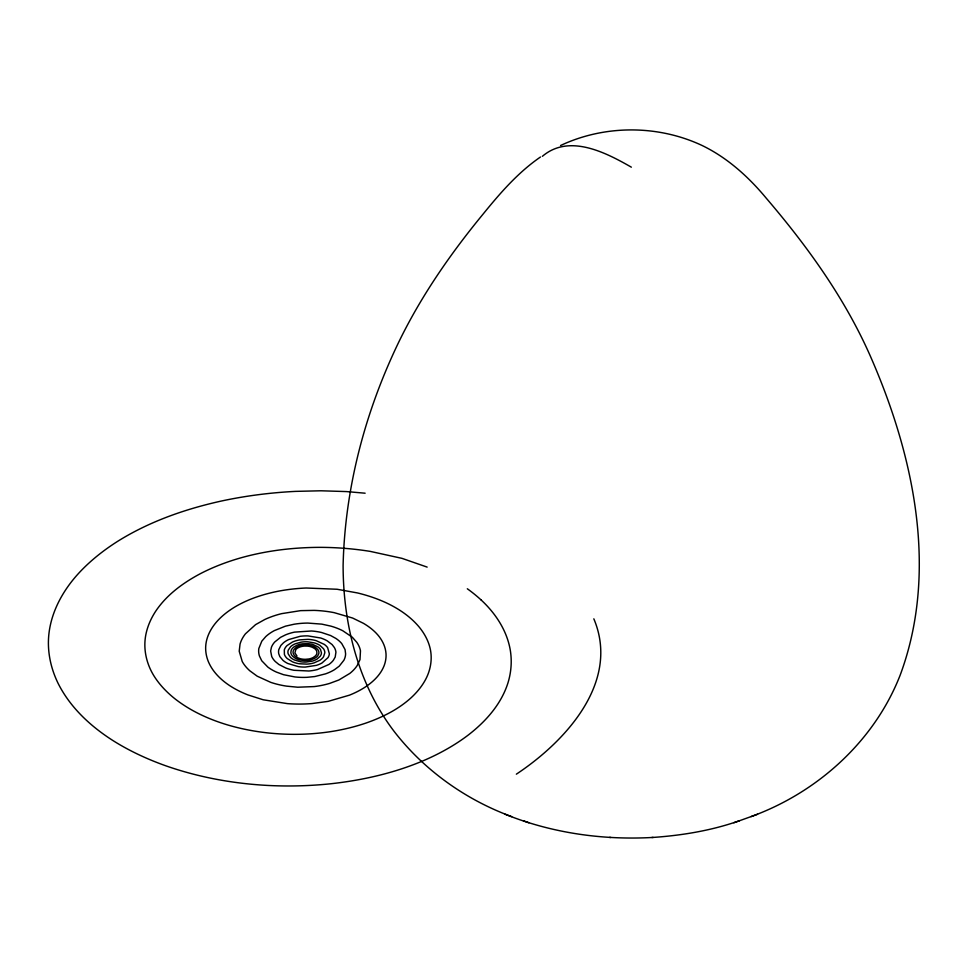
<?xml version="1.0" encoding="UTF-8"?>
<svg xmlns="http://www.w3.org/2000/svg" width="968" height="968" viewBox="0 0 968 968"><rect width="100%" height="100%" fill="white"/><g stroke="black" fill="none" stroke-linecap="round" stroke-linejoin="round"><path stroke-width="1.45" d="M540.483 156.998C517.965 172.461 500.032 193.225 482.947 214.267C450.459 253.749 421.116 296.063 398.731 342.152C365.19 411.678 344.886 488.078 343.108 565.433C343.156 624.36 358.269 684.703 394.593 732.002C424.601 770.552 465.874 799.834 511.661 816.617M516.355 774.17C565.469 741.585 620.476 682.089 593.832 618.818M542.37 156.32C569.111 133.499 605.69 152.484 631.354 167.174M560.569 145.515C604.722 124.727 657.986 124.727 702.151 145.515C727.391 157.699 748.615 176.914 766.39 198.355C807.372 246.283 844.737 298.096 870.305 356.018C913.635 454.682 938.875 570.878 900.192 675.083C874.382 741.319 817.343 792.598 751.047 816.617M651.863 837.489L653.17 837.429C682.428 835.384 711.686 830.532 739.407 820.755M733.853 822.764L757.533 814.269M653.17 837.429C602.931 840.297 551.954 833.133 505.175 814.269M609.538 837.429L610.844 837.489M365.13 493.208L346.399 491.575L320.989 490.788L295.53 491.381A281.507 162.527 0 0 0 221.043 501.109C184.9 509.132 149.411 521.534 117.866 541.197A270.713 156.296 0 0 0 76.133 576.117C59.98 594.679 48.34 618.141 48.4 643.175A259.981 150.1 0 0 0 58.116 683.384C70.301 707.681 90.859 726.593 113.583 740.956A248.219 143.312 0 0 0 165.262 765.615C198.392 777.28 233.24 783.644 268.293 785.471A236.18 136.355 0 0 0 331.891 783.644C364.21 779.99 396.251 772.573 426.114 759.505A224.092 129.385 0 0 0 468.609 734.772C485.839 721.378 501.121 704.293 507.873 683.178A212.173 122.5 0 0 0 510.305 650.266C506.978 630.507 495.447 613.168 480.902 599.773M523.301 820.755L528.855 822.764M427.154 567.103L401.986 558.354L370.284 551.397A189.413 109.36 0 0 0 319.912 547.356C292.905 547.44 265.849 550.695 239.858 558.125A178.778 103.213 0 0 0 200.243 573.746C183.242 582.784 167.137 594.485 156.138 610.554A168.686 97.393 0 0 0 145.611 635.952C143.095 650.532 147.003 665.621 155.195 677.806A159.163 91.9 0 0 0 175.716 699.404C191.337 711.407 209.524 719.599 228.339 725.153A150.234 86.733 0 0 0 266.394 732.752C288.028 735.172 309.954 734.869 331.467 731.518A141.86 81.905 0 0 0 366.436 722.902C382.408 717.276 397.909 709.58 410.613 698.218A134.032 77.38 0 0 0 425.642 679.391C431.062 669.215 432.829 657.054 429.477 645.922A126.723 73.157 0 0 0 419.313 627.216C410.214 616.241 398.078 608.255 385.216 602.35A119.911 69.224 0 0 0 357.507 592.948L337.082 589.258L306.215 588.012A113.558 65.558 0 0 0 276.424 591.581C261.941 594.606 247.711 599.349 234.946 606.924A107.642 62.146 0 0 0 217.945 620.379C211.302 627.506 206.244 636.52 205.7 646.406A102.124 58.963 0 0 0 208.568 662.124C212.694 671.61 220.208 679.173 228.666 684.945A96.981 55.999 0 0 0 248.026 694.951L263.199 699.779L287.387 703.627A92.19 53.228 0 0 0 312.095 703.555L328.128 701.376L349.436 695.169A87.725 50.651 0 0 0 366.799 686.01C373.963 680.976 380.472 674.539 383.873 666.323A83.55 48.243 0 0 0 385.99 653.448C385.421 645.765 381.537 638.723 376.262 633.241A79.654 45.992 0 0 0 363.496 623.356L352.63 618.044L334.19 612.659A76 43.887 0 0 0 314.201 610.385L300.624 610.639L281.591 613.651A72.588 41.914 0 0 0 264.917 619.435L255.576 624.638L245.436 633.822A69.394 40.063 0 0 0 240.052 644.107L239.217 651.246L242.23 661.519A66.393 38.333 0 0 0 249.841 670.812L257.198 676.184L270.762 682.367A63.585 36.711 0 0 0 286.516 686.13L297.733 687.22L314.237 686.578A60.936 35.187 0 0 0 329.64 683.408L338.824 680.008L349.835 673.413A58.455 33.747 0 0 0 357.252 665.44L359.999 659.607L360.471 650.823A56.12 32.404 0 0 0 356.841 642.389L352.291 637.21L342.817 630.773A53.918 31.121 0 0 0 330.814 626.115L321.799 624.13L307.848 623.077A51.836 29.923 0 0 0 294.091 624.227L285.439 626.175L274.319 630.616A49.876 28.798 0 0 0 265.789 636.569L261.796 641.179L258.831 648.5A48.025 27.721 0 0 0 259.412 655.941L261.711 660.72L267.809 667.049A46.27 26.717 0 0 0 276.546 672.143L283.551 674.696L294.998 676.959A44.613 25.761 0 0 0 306.965 677.322L314.83 676.535L325.538 673.861A43.04 24.853 0 0 0 334.517 669.662L339.248 666.153L343.918 660.224A41.551 23.994 0 0 0 345.612 653.86L345.068 649.576L341.764 643.599A40.136 23.171 0 0 0 335.823 638.396L330.62 635.54L321.521 632.491A38.793 22.397 0 0 0 311.442 630.991L294.55 632.116A37.522 21.659 0 0 0 285.633 634.827L280.538 637.355L274.779 641.965A36.312 20.957 0 0 0 271.439 647.253L270.641 650.98L271.693 656.449A35.151 20.292 0 0 0 275.251 661.495L278.869 664.471L285.778 667.993A34.061 19.662 0 0 0 294.018 670.292L308.913 671.005A33.009 19.058 0 0 0 317.419 669.553L328.914 664.459A32.005 18.477 0 0 0 333.391 660.224L335.194 657.078L335.92 652.25A31.049 17.932 0 0 0 334.347 647.519L332.109 644.579L327.172 640.828A30.141 17.4 0 0 0 320.698 638.009L307.969 635.903A29.27 16.904 0 0 0 300.141 636.315L288.609 639.582A28.435 16.42 0 0 0 283.43 642.837L280.914 645.39L278.82 649.54A27.636 15.96 0 0 0 278.76 653.823L279.837 656.619L283.019 660.394A26.874 15.512 0 0 0 287.835 663.504L298.325 666.625A26.136 15.089 0 0 0 305.319 667.061L316.415 665.355A25.434 14.689 0 0 0 321.945 663.032L328.019 657.599A24.769 14.302 0 0 0 329.374 653.836L327.62 647.628A24.115 13.927 0 0 0 324.328 644.41L316.028 640.598A23.426 13.528 0 0 0 307.909 639.352L299.681 639.884A22.833 13.177 0 0 0 292.421 642.062L287.072 645.559A22.264 12.85 0 0 0 284.302 649.879L284.398 654.416A21.707 12.536 0 0 0 287.29 658.591L292.517 661.834A21.187 12.233 0 0 0 299.342 663.758L306.808 664.121A20.679 11.931 0 0 0 313.922 662.923L319.73 660.37A20.183 11.652 0 0 0 323.53 656.812L324.825 652.759A19.711 11.374 0 0 0 323.53 648.754L319.876 645.329A19.251 11.12 0 0 0 314.37 642.921L307.836 641.82A18.816 10.866 0 0 0 301.108 642.159L295.131 643.853A18.392 10.612 0 0 0 290.654 646.636L288.246 650.133A17.981 10.382 0 0 0 288.174 653.848L290.388 657.296A17.581 10.152 0 0 0 294.575 660.019L300.104 661.664A17.194 9.934 0 0 0 306.227 662.051L312.119 661.156A16.831 9.716 0 0 0 316.996 659.111L320.239 656.219A16.468 9.511 0 0 0 321.449 652.892L320.517 649.564A16.117 9.305 0 0 0 317.601 646.685L313.136 644.627A15.79 9.111 0 0 0 307.739 643.647L302.161 643.853A15.464 8.93 0 0 0 297.115 645.196L294.103 646.818A15.113 8.724 0 0 0 291.174 650.339L290.848 652.674A14.81 8.543 0 0 0 292.735 656.34L295.143 658.155A14.508 8.373 0 0 0 300.709 660.103L304.533 660.503A14.23 8.216 0 0 0 310.788 659.813L314.019 658.651A13.951 8.046 0 0 0 317.77 655.76L318.787 653.69A13.673 7.901 0 0 0 318.218 650.157L316.596 648.27A13.419 7.744 0 0 0 312.168 645.922L308.816 645.16A13.165 7.599 0 0 0 302.923 645.148L299.62 645.862A12.923 7.454 0 0 0 295.313 648.1L293.74 649.879A12.681 7.321 0 0 0 293.159 653.146L294.042 655.034A12.451 7.187 0 0 0 297.345 657.635L300.153 658.676A12.221 7.054 0 0 0 305.525 659.305L308.756 658.99A12.003 6.933 0 0 0 313.378 657.405L315.374 655.941A11.797 6.812 0 0 0 316.923 653.025L316.705 651.21A11.58 6.679 0 0 0 314.503 648.487L312.265 647.253A11.398 6.582 0 0 0 307.558 646.116L304.509 646.067A11.144 6.437 0 0 0 298.967 647.362A10.769 6.219 0 0 0 297.491 648.161A10.963 6.328 0 0 0 295.833 649.588L294.913 652.904L296.994 656.014M467.314 588.762A200.57 115.797 0 0 1 480.902 599.773"/></g></svg>
